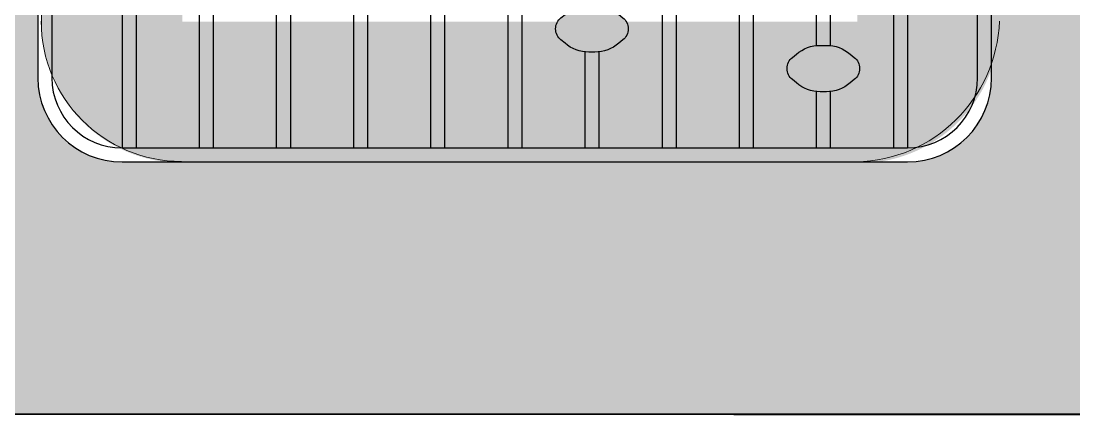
# Model space of a CAD drawing. Header units: millimetres. Extents: x 35877 to 3066687, y -650199 to -40525.
# Drawn here: x 147578.31 to 147615.84, y -179801.86 to -179787.56 of the extents above; entities that cross this region are included whole.
import ezdxf

# ---------------------------------------------------------------- set-up
doc = ezdxf.new("R2010")
doc.units = ezdxf.units.MM
doc.header["$MEASUREMENT"] = 0
for name, color, linetype, lineweight in [('A8_FURNITURE', 32, 'Continuous', 30), ('dim05', 1, 'Continuous', 13), ('Elevation 4.5', 206, 'Continuous', 5), ('FURNITURE', 32, 'Continuous', 9), ('NAME PLATE', 7, 'Continuous', 25), ('wall', 7, 'Continuous', 30)]:
    doc.layers.add(name, color=color, linetype=linetype, lineweight=lineweight)

msp = doc.modelspace()

# ---------------------------------------------------------------- hatches: boundary and pattern name
at = {"layer": 'dim05', "lineweight": 0, "true_color": 0xa47149, "transparency": 33554630}
h = msp.add_hatch(color=35, dxfattribs=at)
h.dxf.hatch_style = 1
h.paths.add_polyline_path([(147618.895087159, -179709.6314368185), (147572.9029963468, -179709.6314368185), (147572.9106457575, -179801.5907615923), (147618.9027365698, -179801.5907615923), (147618.9014972719, -179786.6922291036), (147612.9027365698, -179786.6922291036), (147612.9027365698, -179789.5907615923, -0.4142135623730951), (147609.9027365698, -179792.5907615923), (147581.9051832111, -179792.5907615923, -0.4142135623730951), (147578.9051832111, -179789.5907615923), (147578.9051832111, -179720.5966616372, -0.4142135623730951), (147581.9051832111, -179717.5966616372), (147609.9027365698, -179717.5966616372, -0.4142135623730951), (147612.9027365698, -179720.5966616372), (147612.9027365698, -179747.4923639864), (147618.8982365273, -179747.4923639864)])
at = {"layer": 'Elevation 4.5', "lineweight": 0, "true_color": 0x000000, "transparency": 33554628}
h = msp.add_hatch(color=18, dxfattribs=at)
h.dxf.hatch_style = 1
h.paths.add_polyline_path([(147599.9470042796, -179787.8444391133, 0.2335693837455621), (147599.7569708899, -179787.4442991471), (147599.6123012219, -179787.3299997649, 0.1866468864992518), (147598.7622284463, -179787.0135032749), (147598.5458952213, -179787.0135032749, 0.1866468864992447), (147597.6958224458, -179787.3299997649), (147597.5511527777, -179787.4442991472, 0.2294381312187929), (147597.361119388, -179787.8366264346, 0.2335693837448415), (147597.5511527777, -179788.2367664007), (147597.6958224458, -179788.351065783, 0.1866468864992493), (147598.5458952213, -179788.667562273), (147598.7622284463, -179788.667562273, 0.1866468864992456), (147599.6123012219, -179788.351065783), (147599.7569708899, -179788.2367664008, 0.2294381312761698)])
h = msp.add_hatch(color=18, dxfattribs=at)
h.dxf.hatch_style = 1
h.paths.add_polyline_path([(147608.1965325767, -179789.2664997729, 0.2335693837455621), (147608.0064991871, -179788.8663598068), (147607.861829519, -179788.7520604245, 0.1866468864992518), (147607.0117567434, -179788.4355639345), (147606.7954235185, -179788.4355639345, 0.1866468864992447), (147605.9453507429, -179788.7520604245), (147605.8006810748, -179788.8663598068, 0.2294381312187929), (147605.6106476852, -179789.2586870942, 0.2335693837448415), (147605.8006810748, -179789.6588270604), (147605.9453507429, -179789.7731264427, 0.1866468864992493), (147606.7954235185, -179790.0896229326), (147607.0117567434, -179790.0896229326, 0.1866468864992456), (147607.861829519, -179789.7731264427), (147608.006499187, -179789.6588270604, 0.2294381312761698)])
at = {"layer": 'NAME PLATE', "lineweight": 0, "true_color": 0x000000, "transparency": 33554687}
h = msp.add_hatch(color=18, dxfattribs=at)
h.dxf.hatch_style = 1
h.set_gradient(color1=(153, 155, 55), color2=(229, 232, 120), name='INVCYLINDER')
h.paths.add_polyline_path([(147613.1547618787, -179722.6648410555, 0.4109880837196706), (147608.1175643893, -179717.6828748545), (147608.1175643893, -179760.6289588093), (147613.1547618787, -179760.625309019)], flags=17)
h.paths.add_polyline_path([(147613.1549290966, -179764.6428467751, 0.9852287181319922), (147613.0925261053, -179760.6443848274), (147608.1175643893, -179760.6289588093), (147608.1175643893, -179787.5897181373), (147584.0554205827, -179787.5897181373), (147584.0554205827, -179717.6825714951, 0.4142438736979137), (147579.0727393104, -179722.6648410984), (147579.0254731785, -179787.6143749796, 0.4139882622943566), (147584.025471699, -179792.6182213986), (147608.0747855956, -179792.6367221513, 0.4196556007892562), (147613.1834233879, -179787.6094928638)])

# ---------------------------------------------------------------- linework, layer by layer
at = {"layer": 'A8_FURNITURE', "linetype": 'ByBlock', "lineweight": 15, "transparency": 33554687}
msp.add_line((147605.0689833769, -179801.62256912), (147605.0689833769, -179801.6117991437), dxfattribs=at)
at = {"layer": 'A8_FURNITURE', "linetype": 'ByBlock', "lineweight": 20, "transparency": 33554687}
msp.add_line((147613.0689833769, -179801.62256912), (147613.0689833769, -179801.6179534159), dxfattribs=at)
at = {"layer": 'A8_FURNITURE', "linetype": 'ByBlock', "transparency": 33554687}
msp.add_lwpolyline([(147619.0689833769, -179801.62256912), (147573.0106457576, -179801.587137177), (147573.0757832668, -179709.5712751361)], dxfattribs=at)
at = {"layer": 'A8_FURNITURE', "linetype": 'ByBlock', "lineweight": 15, "transparency": 33554687}
msp.add_lwpolyline([(147579.0288124727, -179787.7514915137), (147579.0726809636, -179722.6175552919)], dxfattribs=at)
at = {"layer": 'A8_FURNITURE', "linetype": 'ByBlock', "lineweight": 15, "transparency": 33554687, "elevation": -260.7256360141592}
msp.add_lwpolyline([(147608.074725929, -179792.5894363874), (147584.0254120329, -179792.5709356346)], dxfattribs=at)
at = {"layer": 'A8_FURNITURE', "linetype": 'ByBlock', "lineweight": 15, "transparency": 33554687}
for centre, radius, start, end in [((147584.029261412, -179787.5670892157, -308.673234267458), 5.003847899555694, 180, 269.9559232808294), ((147607.9586696809, -179787.3622038432, -269.0219665829625), 5.228520739575467, 271.2718854368293, 357.8077663662443)]:
    msp.add_arc(centre, radius, start, end, dxfattribs=at)
at = {"layer": 'Elevation 4.5', "color": 18, "lineweight": 30, "true_color": 0x000000, "transparency": 33554687}
for p, q in [((147590.1546734942, -179749.7137950312), (147590.1546734942, -179792.078230185)), ((147590.6546734942, -179750.5473597735), (147590.6546734942, -179792.0907615923)), ((147595.6542657206, -179756.0908964085), (147595.6542657206, -179792.078230185)), ((147596.1542657206, -179756.1159736688), (147596.1542657206, -179792.0907615923)), ((147606.6534501735, -179774.4250184947), (147606.6534501735, -179788.4354636395)), ((147607.1534501735, -179774.4250184947), (147607.1534501735, -179788.4354636394)), ((147581.9052851545, -179775.7803380964), (147581.9052851545, -179792.078230185)), ((147582.4052851545, -179775.7803380964), (147582.4052851545, -179792.0907615923)), ((147587.4048773809, -179780.0536652863), (147587.4048773809, -179788.4354636394)), ((147587.4048773809, -179780.0536652863), (147587.4048773809, -179792.078230185)), ((147587.9048773809, -179780.0536652863), (147587.9048773809, -179788.4354636394)), ((147587.9048773809, -179780.0536652863), (147587.9048773809, -179792.0907615923)), ((147592.9044696074, -179780.9749632967), (147592.9044696074, -179792.078230185)), ((147593.4044696074, -179780.9749632967), (147593.4044696074, -179792.0907615923)), ((147601.1538579471, -179784.7315693119), (147601.153857947, -179792.078230185)), ((147601.653857947, -179784.7729217371), (147601.653857947, -179792.0907615923)), ((147603.9036540603, -179784.6105924925), (147603.9036540603, -179792.078230185)), ((147604.4036540603, -179784.5893659836), (147604.4036540603, -179792.0907615923)), ((147609.4032462867, -179786.3799011832), (147609.4032462867, -179792.078230185)), ((147584.6550812677, -179786.5959529278), (147584.6550812677, -179792.078230185)), ((147585.1550812677, -179786.5860706774), (147585.1550812677, -179792.0907615923)), ((147609.9032462867, -179786.5743125208), (147609.9032462867, -179792.0907615923)), ((147598.4040618338, -179788.6613378206), (147598.4040618338, -179792.078230185)), ((147598.9040618338, -179788.6613378205), (147598.9040618338, -179792.0907615923)), ((147606.6534501735, -179790.0770737327), (147606.6534501735, -179792.078230185)), ((147607.1534501735, -179790.0770737327), (147607.1534501735, -179792.0907615923))]:
    msp.add_line(p, q, dxfattribs=at)
msp.add_lwpolyline([(147619.895087159, -179708.6314368185), (147571.9029963468, -179708.6314368185), (147571.9106457575, -179801.5907615923), (147619.9027365698, -179801.5907615923)], close=True, dxfattribs=at)
msp.add_lwpolyline([(147612.4027365698, -179747.4923639864), (147612.4027365698, -179720.5966616372, 0.4142135623730951), (147609.9027365698, -179718.0966616372), (147581.9051832111, -179718.0966616372, 0.4142135623730951), (147579.4051832111, -179720.5966616372), (147579.4051832111, -179789.5907615923, 0.4142135623730951), (147581.9051832111, -179792.0907615923), (147609.9027365698, -179792.0907615923, 0.4142135623730951), (147612.4027365698, -179789.5907615923), (147612.4027365698, -179786.6922291036)], format="xyb", dxfattribs=at)
for points in [[(147599.9470042796, -179787.8366264346), (147599.9470042796, -179787.8444391132, -0.2294381312374742), (147599.7569708899, -179788.2367664007), (147599.6123012219, -179788.351065783, -0.1866468864992491), (147598.7622284463, -179788.667562273), (147598.5458952213, -179788.667562273, -0.1866468864992491), (147597.6958224457, -179788.351065783), (147597.5511527777, -179788.2367664007, -0.2294381312374742), (147597.361119388, -179787.8444391133), (147597.361119388, -179787.8366264346, -0.2294381312374741), (147597.5511527777, -179787.4442991471), (147597.6958224457, -179787.3299997648, -0.1866468864992491), (147598.5458952213, -179787.0135032749), (147598.7622284463, -179787.0135032749, -0.1866468864992491), (147599.6123012219, -179787.3299997648), (147599.7569708899, -179787.4442991471, -0.2294381312374741)], [(147608.1963926193, -179789.2523623467), (147608.1963926193, -179789.2601750254, -0.2294381312374742), (147608.0063592296, -179789.6525023129), (147607.8616895615, -179789.7668016952, -0.1866468864992491), (147607.011616786, -179790.0832981851), (147606.795283561, -179790.0832981851, -0.1866468864992491), (147605.9452107854, -179789.7668016952), (147605.8005411174, -179789.6525023128, -0.2294381312374742), (147605.6105077277, -179789.2601750254), (147605.6105077277, -179789.2523623467, -0.2294381312374741), (147605.8005411174, -179788.8600350593), (147605.9452107854, -179788.745735677, -0.1866468864992491), (147606.795283561, -179788.429239187), (147607.011616786, -179788.429239187, -0.1866468864992491), (147607.8616895615, -179788.745735677), (147608.0063592296, -179788.8600350593, -0.2294381312374741)]]:
    msp.add_lwpolyline(points, format="xyb", close=True, dxfattribs=at)
at = {"layer": 'FURNITURE', "color": 18, "lineweight": 30, "true_color": 0x000000, "transparency": 33554687}
for points in [[(147571.9106457575, -179677.5907615923), (147730.9106457576, -179677.5907615923), (147730.9106457576, -179819.5907615923), (147718.9106457576, -179819.5907615923), (147718.9106457576, -179813.5907615923), (147706.9106457576, -179813.5907615923), (147706.9106457576, -179807.5907615923), (147694.9106457576, -179807.5907615923), (147694.9106457576, -179801.5907615923), (147571.9106457575, -179801.5907615923), (147571.9106457575, -179708.5907615923)], [(147558.3241717347, -179831.5907615923), (147749.4559715906, -179831.5907615923), (147749.4559715906, -179825.5907615923), (147730.9106457576, -179825.5907615923), (147730.9106457576, -179819.5907615923), (147718.9106457576, -179819.5907615923), (147718.9106457576, -179813.5907615923), (147706.9106457576, -179813.5907615923), (147706.9106457576, -179807.5907615923), (147694.9106457576, -179807.5907615923), (147694.9106457576, -179801.5907615923), (147571.9106457575, -179801.5907615923), (147571.9106457575, -179801.5907615923), (147558.3241717347, -179801.5907615923)]]:
    msp.add_lwpolyline(points, dxfattribs=at)
at = {"layer": 'FURNITURE', "lineweight": 30, "transparency": 33554687}
msp.add_lwpolyline([(147612.9027365698, -179747.4923639864), (147612.9027365698, -179720.5966616372, 0.414213562373095), (147609.9027365698, -179717.5966616372), (147581.9051832111, -179717.5966616372, 0.414213562373095), (147578.9051832111, -179720.5966616372), (147578.9051832111, -179789.5907615923, 0.414213562373095), (147581.9051832111, -179792.5907615923), (147609.9027365698, -179792.5907615923, 0.414213562373095), (147612.9027365698, -179789.5907615923), (147612.9027365698, -179786.6922291036)], format="xyb", dxfattribs=at)
at = {"layer": 'wall', "transparency": 33554687}
msp.add_lwpolyline([(147571.9106457575, -179708.5907615923), (147619.9106457577, -179708.5907615923), (147619.9106457577, -179801.5907615923), (147571.9106457575, -179801.5907615923)], close=True, dxfattribs=at)

doc.saveas('drawing.dxf')
